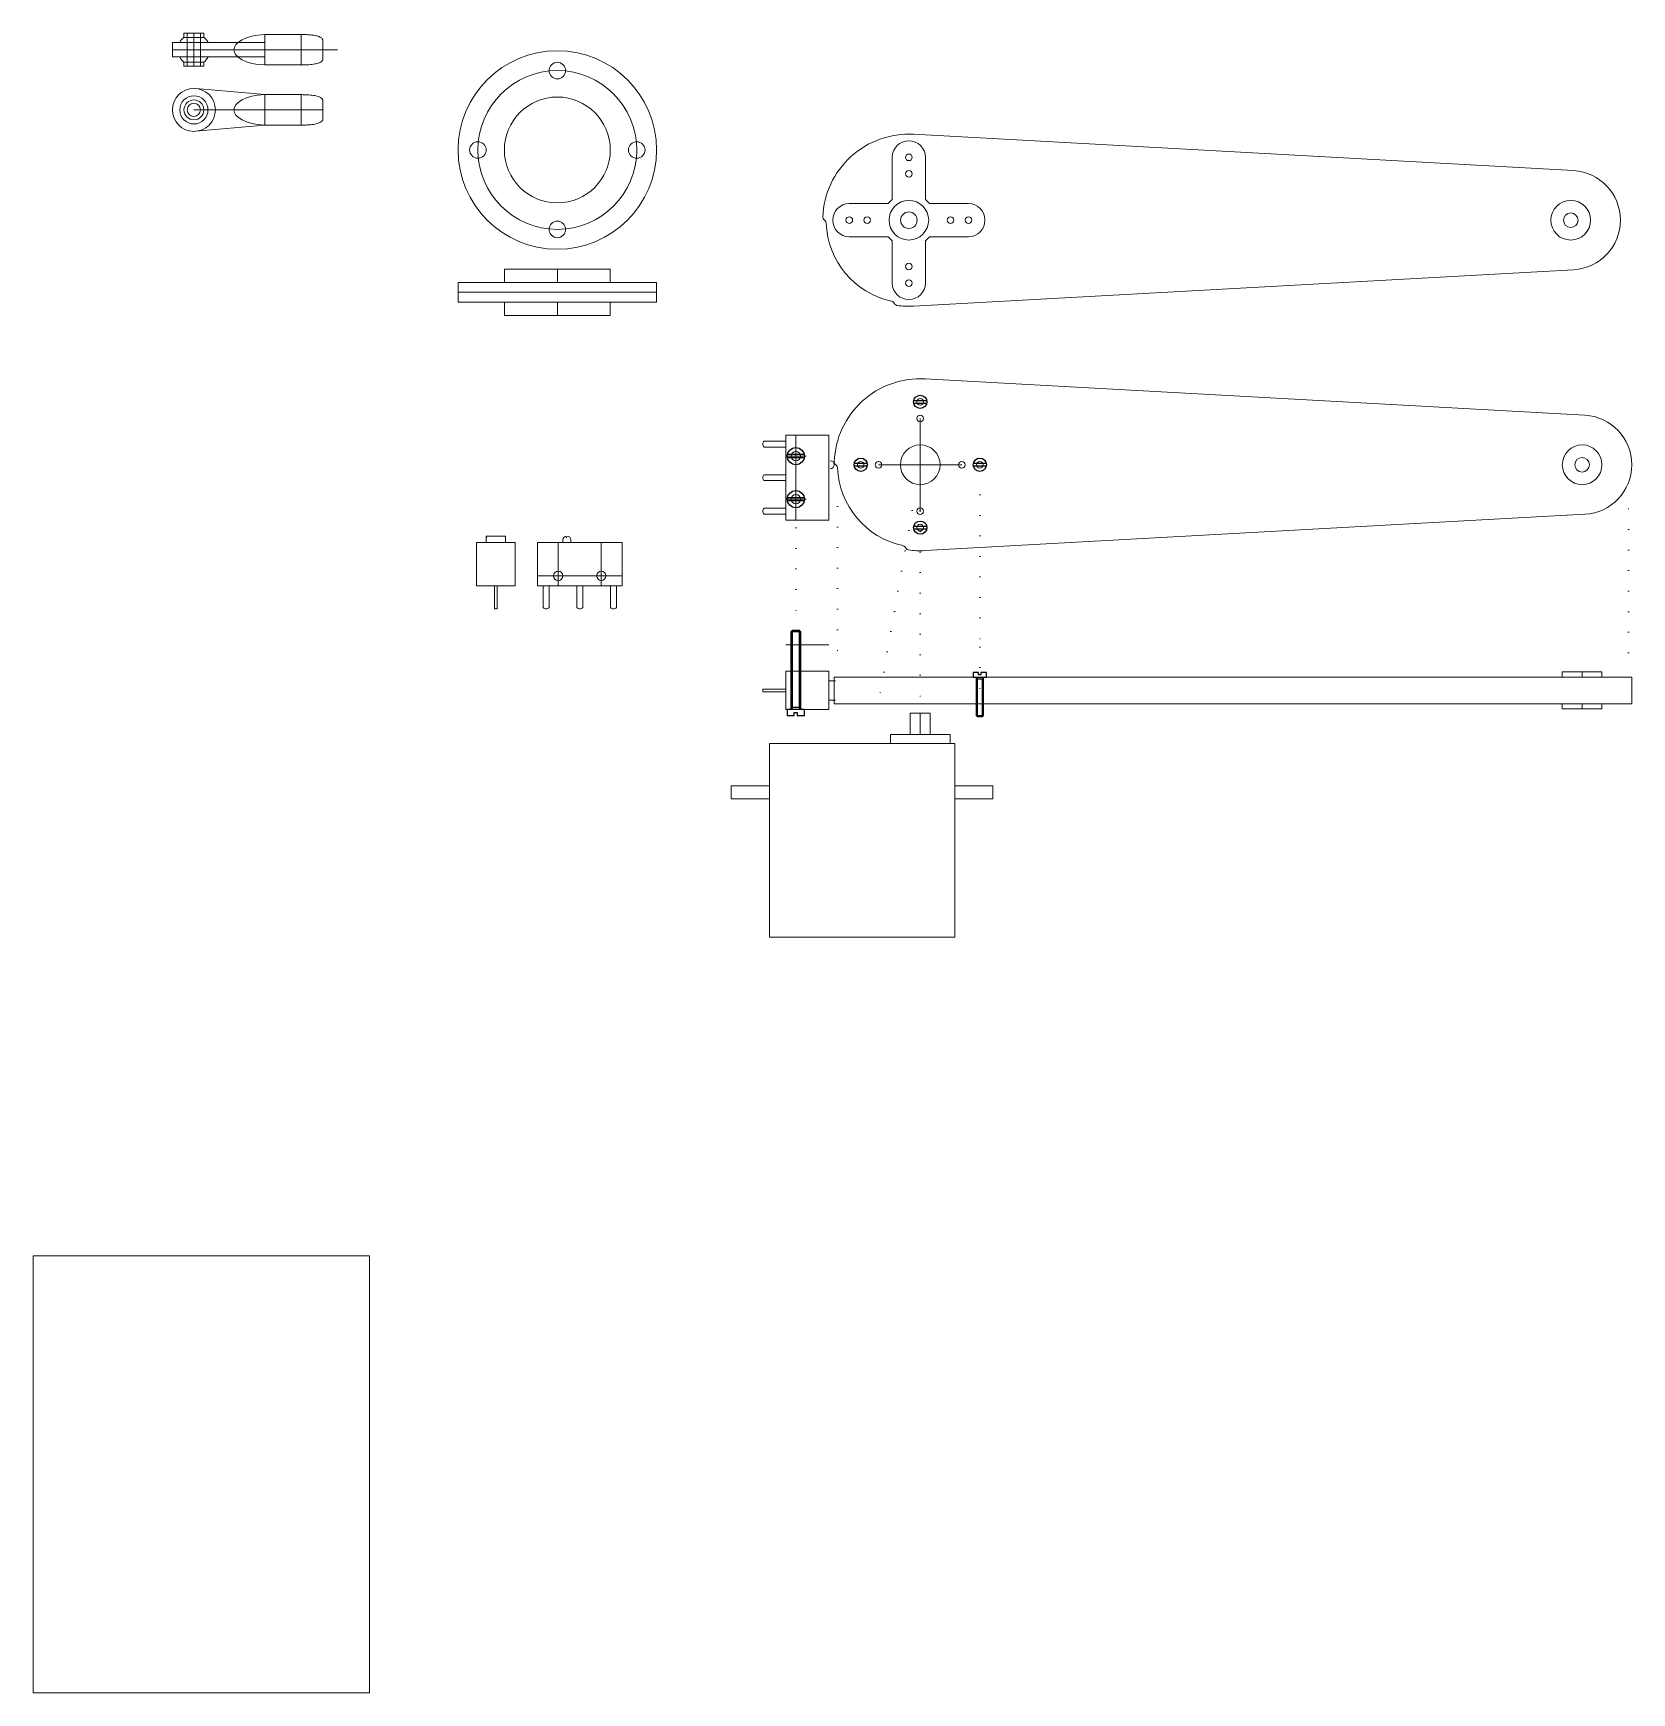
# Model space of a CAD drawing. Header units: millimetres. Extents: x 100 to 1121, y -1462 to 520.
# Drawn here: x 879.2 to 1120.7, y -720 to -469.2 of the extents above; entities that cross this region are included whole.
import ezdxf

# ---------------------------------------------------------------- set-up
doc = ezdxf.new("R2010")
doc.units = ezdxf.units.MM
doc.linetypes.add('ACAD_ISO04W100', pattern=[30, 24, -3, 0, -3])
doc.linetypes.add('ACAD_ISO07W100', pattern=[3, 0, -3])
doc.layers.get('0').update_dxf_attribs({"lineweight": 13, "true_color": 0xffffff})
doc.layers.add('NULL', color=4, linetype='Continuous', true_color=0x00ffff)
doc.layers.add('ï--îï--ì', color=1, linetype='Continuous', true_color=0xff0000)

# ---------------------------------------------------------------- blocks, each defined once
blk = doc.blocks.new('m2 washer top')
at = {"color": 1, "true_color": 0xff0000}
for radius in [3, 1.1]:
    blk.add_circle((0, 0), radius, dxfattribs=at)
blk = doc.blocks.new('M1_DIN84_t')
at = {"layer": 'ï--îï--ì', "color": 4, "linetype": 'Continuous', "true_color": 0x00ffff}
for p, q in [((0.984568, 0.175), (-0.984568, 0.175)), ((-0.984568, -0.175), (0.984568, -0.175))]:
    blk.add_line(p, q, dxfattribs=at)
blk.add_circle((0, 0), 1, dxfattribs=at)
blk = doc.blocks.new('M1x6_DIN84_f')
at = {"layer": 'NULL', "color": 4, "linetype": 'Continuous', "true_color": 0x00ffff}
for p, q in [((-1, 0.7), (-1, 0)), ((-0.175, 0.7), (-1, 0.7)), ((-1, 0), (1, 0)), ((-0.5, -5.8465), (-0.5, 0)), ((-0.175, 0.35), (-0.175, 0.7)), ((0.175, 0.35), (-0.175, 0.35)), ((1, 0.7), (0.175, 0.7)), ((0.175, 0.7), (0.175, 0.35)), ((0.5, 0), (0.5, -5.8465)), ((1, 0), (1, 0.7)), ((-0.5, -0.26587), (0.5, -0.26587)), ((-0.3465, -6), (-0.5, -5.8465)), ((0.5, -5.8465), (-0.5, -5.8465)), ((0.3465, -6), (-0.3465, -6)), ((0.5, -5.8465), (0.3465, -6))]:
    blk.add_line(p, q, dxfattribs=at)
at = {"layer": 'NULL', "color": 2, "linetype": 'Continuous', "true_color": 0xffff00}
for p, q in [((-0.3465, -0.26587), (-0.5, 0)), ((0.5, 0), (0.3465, -0.26587)), ((-0.3465, -6), (-0.3465, -0.26587)), ((0.3465, -0.26587), (0.3465, -6))]:
    blk.add_line(p, q, dxfattribs=at)
blk = doc.blocks.new('M1.4x12_DIN84_f')
at = {"layer": 'NULL', "color": 4, "linetype": 'Continuous', "true_color": 0x00ffff}
for p, q in [((-1.3, 0.9), (-1.3, 0)), ((-0.225, 0.9), (-1.3, 0.9)), ((-1.3, 0), (1.3, 0)), ((-0.7, -11.816), (-0.7, 0)), ((-0.225, 0.45), (-0.225, 0.9)), ((0.225, 0.45), (-0.225, 0.45)), ((1.3, 0.9), (0.225, 0.9)), ((0.225, 0.9), (0.225, 0.45)), ((0.7, 0), (0.7, -11.816)), ((1.3, 0), (1.3, 0.9)), ((-0.7, -0.318697), (0.7, -0.318697)), ((-0.516, -12), (-0.7, -11.816)), ((0.7, -11.816), (-0.7, -11.816)), ((0.516, -12), (-0.516, -12)), ((0.7, -11.816), (0.516, -12))]:
    blk.add_line(p, q, dxfattribs=at)
at = {"layer": 'NULL', "color": 2, "linetype": 'Continuous', "true_color": 0xffff00}
for p, q in [((-0.516, -0.318697), (-0.7, 0)), ((0.7, 0), (0.516, -0.318697)), ((-0.516, -12), (-0.516, -0.318697)), ((0.516, -0.318697), (0.516, -12))]:
    blk.add_line(p, q, dxfattribs=at)
blk = doc.blocks.new('M1.4_DIN84_t')
at = {"layer": 'NULL', "color": 4, "linetype": 'Continuous', "true_color": 0x00ffff}
for p, q in [((1.280381, 0.225), (-1.280381, 0.225)), ((-1.280381, -0.225), (1.280381, -0.225))]:
    blk.add_line(p, q, dxfattribs=at)
blk.add_circle((0, 0), 1.3, dxfattribs=at)
blk = doc.blocks.new('m2 washer')
at = {"color": 1, "lineweight": 13, "true_color": 0xff0000}
for p, q in [((-3, 0.65), (3, 0.65)), ((-3, 0.65), (-3, -0.15)), ((0, 0.65), (0, -0.15)), ((3, 0.65), (3, -0.15)), ((-3, -0.15), (3, -0.15))]:
    blk.add_line(p, q, dxfattribs=at)

msp = doc.modelspace()

# ---------------------------------------------------------------- linework, layer by layer
for p, q in [((900.26, -470.64), (914.18, -470.64)), ((900.26, -470.64), (900.26, -472.84)), ((901.98, -469.24), (904.98, -469.24)), ((901.98, -469.24), (901.98, -469.87)), ((901.98, -469.87), (904.98, -469.87)), ((902.48, -469.24), (902.48, -474.24)), ((903.48, -469.24), (903.48, -474.24)), ((904.48, -469.24), (904.48, -474.24)), ((904.98, -469.24), (904.98, -469.87)), ((914.18, -469.44), (919.68, -469.44)), ((914.18, -469.44), (914.18, -474.04)), ((919.68, -469.44), (919.68, -474.04)), ((922.98, -470.42), (922.98, -473.07)), ((900.26, -471.74), (925.18, -471.74)), ((900.26, -472.84), (914.18, -472.84)), ((901.98, -473.62), (901.98, -474.24)), ((901.98, -473.62), (904.98, -473.62)), ((904.98, -473.62), (904.98, -474.24)), ((901.98, -474.24), (904.98, -474.24)), ((914.18, -474.04), (919.68, -474.04)), ((914.18, -478.53), (903.77, -477.59)), ((914.18, -478.53), (919.68, -478.53)), ((914.18, -478.53), (914.18, -483.13)), ((919.68, -478.53), (919.68, -483.13)), ((903.48, -480.83), (922.98, -480.83)), ((922.98, -479.51), (922.98, -482.15)), ((914.18, -483.13), (903.77, -484.07)), ((914.18, -483.13), (919.68, -483.13)), ((950.39, -504.89), (966.39, -504.89)), ((950.39, -504.89), (950.39, -506.89)), ((958.39, -504.89), (958.39, -506.89)), ((966.39, -504.89), (966.39, -506.89)), ((943.39, -506.89), (973.39, -506.89)), ((943.39, -509.89), (943.39, -506.89)), ((943.39, -508.39), (973.39, -508.39)), ((973.39, -506.89), (973.39, -509.89)), ((973.39, -509.89), (943.39, -509.89)), ((950.39, -509.89), (950.39, -511.89)), ((958.39, -509.89), (958.39, -511.89)), ((966.39, -509.89), (966.39, -511.89)), ((950.39, -511.89), (966.39, -511.89)), ((1013.94, -521.47), (1113.64, -526.96)), ((1013.22, -522.45), (1013.22, -522.45)), ((992.92, -530.87), (989.62, -530.87)), ((992.92, -530), (992.92, -542.8)), ((999.42, -530), (992.92, -530)), ((999.42, -542.8), (999.42, -530)), ((992.92, -531.77), (989.62, -531.77)), ((992.92, -535.95), (989.62, -535.95)), ((1000.22, -534.45), (1000.22, -534.45)), ((1000.59, -534.56), (1000.38, -534.36)), ((1000.42, -534.45), (1000.42, -534.45)), ((1024.72, -534.45), (1024.72, -534.45)), ((992.92, -536.85), (989.62, -536.85)), ((992.92, -541.03), (989.62, -541.03)), ((992.92, -541.93), (989.62, -541.93)), ((992.92, -542.8), (999.42, -542.8)), ((1013.94, -547.43), (1113.64, -541.94)), ((946.2, -552.72), (946.2, -546.22)), ((946.2, -546.22), (952, -546.22)), ((947.65, -546.22), (947.65, -545.22)), ((947.65, -545.22), (950.55, -545.22)), ((950.55, -546.22), (950.55, -545.22)), ((952, -552.72), (952, -546.22)), ((968.18, -546.22), (955.38, -546.22)), ((955.38, -546.22), (955.38, -552.72)), ((958.53, -546.22), (958.53, -552.72)), ((959.23, -545.82), (959.23, -546.22)), ((959.83, -545.22), (959.83, -545.22)), ((959.83, -545.42), (959.83, -545.42)), ((960.43, -545.82), (960.43, -546.22)), ((965.03, -552.72), (965.03, -546.22)), ((968.18, -552.72), (968.18, -546.22)), ((1013.22, -546.45), (1013.22, -546.45)), ((1010.92, -546.88), (1011.09, -547.12)), ((955.38, -551.22), (968.18, -551.22)), ((946.2, -552.72), (952, -552.72)), ((948.9, -552.72), (948.9, -556.22)), ((949.3, -552.72), (949.3, -556.22)), ((955.38, -552.72), (968.18, -552.72)), ((956.25, -552.72), (956.25, -556.02)), ((957.15, -552.72), (957.15, -556.02)), ((961.33, -552.72), (961.33, -556.02)), ((962.23, -552.72), (962.23, -556.02)), ((966.41, -552.72), (966.41, -556.02)), ((967.31, -552.72), (967.31, -556.02)), ((948.9, -556.22), (949.3, -556.22)), ((992.92, -561.65), (999.42, -561.65)), ((992.92, -565.65), (999.42, -565.65)), ((992.92, -565.65), (992.92, -571.45)), ((999.42, -565.65), (999.42, -571.45)), ((1120.72, -566.55), (1000.22, -566.55)), ((1000.22, -566.55), (1000.22, -570.55)), ((1120.72, -570.55), (1120.72, -566.55)), ((992.92, -568.35), (989.42, -568.35)), ((989.42, -568.35), (989.42, -568.75)), ((992.92, -568.75), (989.42, -568.75)), ((999.42, -567.1), (1000.42, -567.1)), ((992.92, -571.45), (999.42, -571.45)), ((999.42, -570), (1000.42, -570)), ((1120.72, -570.55), (1000.22, -570.55)), ((1014.72, -572), (1011.72, -572)), ((1011.72, -575.2), (1011.72, -572)), ((1013.22, -575.2), (1013.22, -572)), ((1014.72, -575.2), (1014.72, -572)), ((990.42, -584.95), (990.42, -576.55)), ((990.42, -576.55), (1018.42, -576.55)), ((1017.72, -575.2), (1008.72, -575.2)), ((1008.72, -576.55), (1008.72, -575.2)), ((1017.72, -576.55), (1017.72, -575.2)), ((1018.42, -576.55), (1018.42, -584.95)), ((984.67, -584.95), (984.67, -582.95)), ((990.42, -582.95), (984.67, -582.95)), ((1024.17, -582.95), (1018.42, -582.95)), ((1024.17, -582.95), (1024.17, -584.95)), ((990.42, -584.95), (984.67, -584.95)), ((990.42, -605.85), (990.42, -584.95)), ((1018.42, -584.95), (1018.42, -605.85)), ((1024.17, -584.95), (1018.42, -584.95)), ((1018.42, -605.85), (990.42, -605.85)), ((930, -653.96), (879.2, -653.96)), ((879.2, -653.96), (879.2, -720)), ((930, -720), (930, -653.96)), ((879.2, -720), (930, -720))]:
    msp.add_line(p, q)
at = {"color": 160, "true_color": 0x0055ff}
for p, q in [((1011.5, -485.5), (1011.5, -485.5)), ((1012.22, -484.52), (1111.91, -490.01)), ((1009, -494.38), (1009, -488)), ((1014, -494.38), (1014, -488)), ((1002.5, -495), (1008.38, -495)), ((1020.5, -495), (1014.62, -495)), ((998.5, -497.5), (998.5, -497.5)), ((998.86, -497.61), (998.65, -497.4)), ((998.7, -497.5), (998.7, -497.5)), ((1000, -497.5), (1000, -497.5)), ((1023, -497.5), (1023, -497.5)), ((1002.5, -500), (1008.38, -500)), ((1009, -500.62), (1009, -507)), ((1014, -500.62), (1014, -507)), ((1020.5, -500), (1014.62, -500)), ((1012.22, -510.48), (1111.91, -504.99)), ((1009.2, -509.93), (1009.36, -510.17)), ((1011.5, -509.5), (1011.5, -509.5)), ((1011.5, -509.5), (1011.5, -509.5))]:
    msp.add_line(p, q, dxfattribs=at)
at = {"color": 2, "linetype": 'ACAD_ISO04W100', "true_color": 0xffff00}
for p, q in [((1013.22, -527.45), (1013.22, -541.45)), ((994.42, -530), (994.42, -536.4)), ((996, -533.15), (992.92, -533.15)), ((994.42, -536.4), (994.42, -542.8)), ((1006.92, -534.45), (1019.52, -534.45)), ((992.92, -539.65), (996, -539.65))]:
    msp.add_line(p, q, dxfattribs=at)
at = {"color": 2, "linetype": 'ACAD_ISO07W100', "true_color": 0xffff00}
for p, q in [((1022.22, -539), (1022.22, -562)), ((1000.72, -540.77), (1000.72, -563.01)), ((1012.01, -541.35), (1006.7, -571.43)), ((1013.22, -541.45), (1013.22, -572)), ((1120.22, -562.85), (1120.22, -540)), ((994.42, -544), (994.42, -558)), ((1022.22, -562), (1022.22, -570.55))]:
    msp.add_line(p, q, dxfattribs=at)
at = {"linetype": 'ACAD_ISO07W100'}
msp.add_line((947.65, -545.42), (950.55, -545.42), dxfattribs=at)
for centre, radius in [((958.39, -486.89), 15), ((958.39, -474.89), 1.25), ((958.39, -486.89), 12), ((903.48, -480.83), 3.25), ((903.48, -480.83), 2.13), ((958.39, -486.89), 8), ((903.48, -480.83), 1.5), ((903.48, -480.83), 1), ((946.39, -486.89), 1.25), ((970.39, -486.89), 1.25), ((958.39, -498.89), 1.25), ((1013.22, -524.95), 0.5), ((1013.22, -527.45), 0.5), ((1013.22, -534.45), 3), ((994.42, -533.15), 0.7), ((1004.22, -534.45), 0.5), ((1006.92, -534.45), 0.5), ((1019.52, -534.45), 0.5), ((1022.22, -534.45), 0.5), ((994.42, -539.65), 0.7), ((1013.22, -541.45), 0.5), ((1013.22, -543.95), 0.5), ((958.53, -551.22), 0.7), ((965.03, -551.22), 0.7)]:
    msp.add_circle(centre, radius)
at = {"color": 160, "true_color": 0x0055ff}
for centre, radius in [((1011.5, -488), 0.5), ((1011.5, -490.5), 0.5), ((1011.5, -497.5), 3), ((1011.5, -497.5), 1.25), ((1002.5, -497.5), 0.5), ((1005.2, -497.5), 0.5), ((1017.8, -497.5), 0.5), ((1020.5, -497.5), 0.5), ((1011.5, -504.5), 0.5), ((1011.5, -507), 0.5)]:
    msp.add_circle(centre, radius, dxfattribs=at)
for centre, radius, start, end in [((903.48, -471.74), 2.4, 128.6822, 152.7204), ((903.48, -471.74), 2.4, 27.2796, 51.3178), ((903.48, -471.74), 2.4, 207.2796, 231.3178), ((903.48, -471.74), 2.4, 308.6822, 332.7204), ((1013.22, -534.45), 13, 86.8471, 177.9413), ((1113.22, -534.45), 7.5, 273.1529, 86.8471), ((990.03, -531.32), 0.606, 132.075, 227.925), ((999.62, -534.45), 0.6, 0, 90), ((1000.73, -534), 0.5, 177.9413, 225), ((990.03, -536.4), 0.606, 132.075, 227.925), ((999.62, -534.45), 0.6, 270, 0), ((1000.23, -534.92), 0.5, 2.0518, 45), ((1013.22, -534.45), 12.5, 182.0518, 257.9482), ((990.03, -541.48), 0.606, 132.075, 227.925), ((959.83, -545.82), 0.6, 90, 180), ((959.83, -545.82), 0.6, 0, 90), ((1010.51, -547.17), 0.5, 35, 77.9482), ((1011.5, -546.83), 0.5, 215, 262.0587), ((1013.22, -534.45), 13, 262.0587, 273.1529), ((956.7, -555.62), 0.606, 222.075, 317.925), ((961.78, -555.62), 0.606, 222.075, 317.925), ((966.86, -555.62), 0.606, 222.075, 317.925)]:
    msp.add_arc(centre, radius, start, end)
for centre, radius, start, end in [((1011.5, -497.5), 13, 86.8471, 177.9413), ((1011.5, -488), 2.5, 90, 180), ((1011.5, -488), 2.5, 0, 90), ((1111.5, -497.5), 7.5, 273.1529, 86.8471), ((1002.5, -497.5), 2.5, 90, 180), ((1011.5, -497.5), 4, 128.6822, 141.3178), ((1011.5, -497.5), 4, 38.6822, 51.3178), ((1020.5, -497.5), 2.5, 0, 90), ((999.01, -497.05), 0.5, 177.9413, 225), ((998.51, -497.97), 0.5, 2.0518, 45), ((1011.5, -497.5), 12.5, 182.0518, 257.9482), ((1002.5, -497.5), 2.5, 180, 270), ((1020.5, -497.5), 2.5, 270, 0), ((1011.5, -497.5), 4, 218.6822, 231.3178), ((1011.5, -497.5), 4, 308.6822, 321.3178), ((1011.5, -507), 2.5, 180, 270), ((1011.5, -507), 2.5, 270, 0), ((1008.79, -510.21), 0.5, 35, 77.9482), ((1009.77, -509.88), 0.5, 215, 262.0587), ((1011.5, -497.5), 13, 262.0587, 273.1529)]:
    msp.add_arc(centre, radius, start, end, dxfattribs=at)
at = {"linetype": 'ACAD_ISO07W100'}
for start, end in [(90, 180), (0, 90)]:
    msp.add_arc((959.83, -546.02), 0.6, start, end, dxfattribs=at)
for points, degree in [([(914.18, -469.44), (911.34, -469.52), (909.47, -470.7), (909.53, -471.74)], 3), ([(919.68, -469.44), (922.98, -469.44), (922.98, -470.42)], 2), ([(914.18, -474.04), (911.34, -473.97), (909.47, -472.79), (909.53, -471.74)], 3), ([(919.68, -474.04), (922.98, -474.04), (922.98, -473.07)], 2), ([(914.18, -478.53), (911.34, -478.61), (909.47, -479.79), (909.53, -480.83)], 3), ([(919.68, -478.53), (922.98, -478.53), (922.98, -479.51)], 2), ([(914.18, -483.13), (911.34, -483.05), (909.47, -481.87), (909.53, -480.83)], 3), ([(919.68, -483.13), (922.98, -483.13), (922.98, -482.15)], 2)]:
    msp.add_open_spline(points, degree=degree)

# ---------------------------------------------------------------- block references
at = {"color": 160, "true_color": 0x0055ff}
msp.add_blockref('m2 washer top', (1111.5, -497.5), dxfattribs=at)
for name, p in [('M1_DIN84_t', (1013.22, -524.95)), ('m2 washer top', (1113.22, -534.45)), ('M1.4_DIN84_t', (994.42, -533.15)), ('M1_DIN84_t', (1004.22, -534.45)), ('M1_DIN84_t', (1022.22, -534.45)), ('M1.4_DIN84_t', (994.42, -539.65)), ('M1_DIN84_t', (1013.22, -543.95)), ('M1x6_DIN84_f', (1022.22, -566.55)), ('m2 washer', (1113.22, -566.4)), ('m2 washer', (1113.22, -571.2))]:
    msp.add_blockref(name, p)
at = {"rotation": 180}
msp.add_blockref('M1.4x12_DIN84_f', (994.42, -571.45), dxfattribs=at)

doc.saveas('drawing.dxf')
